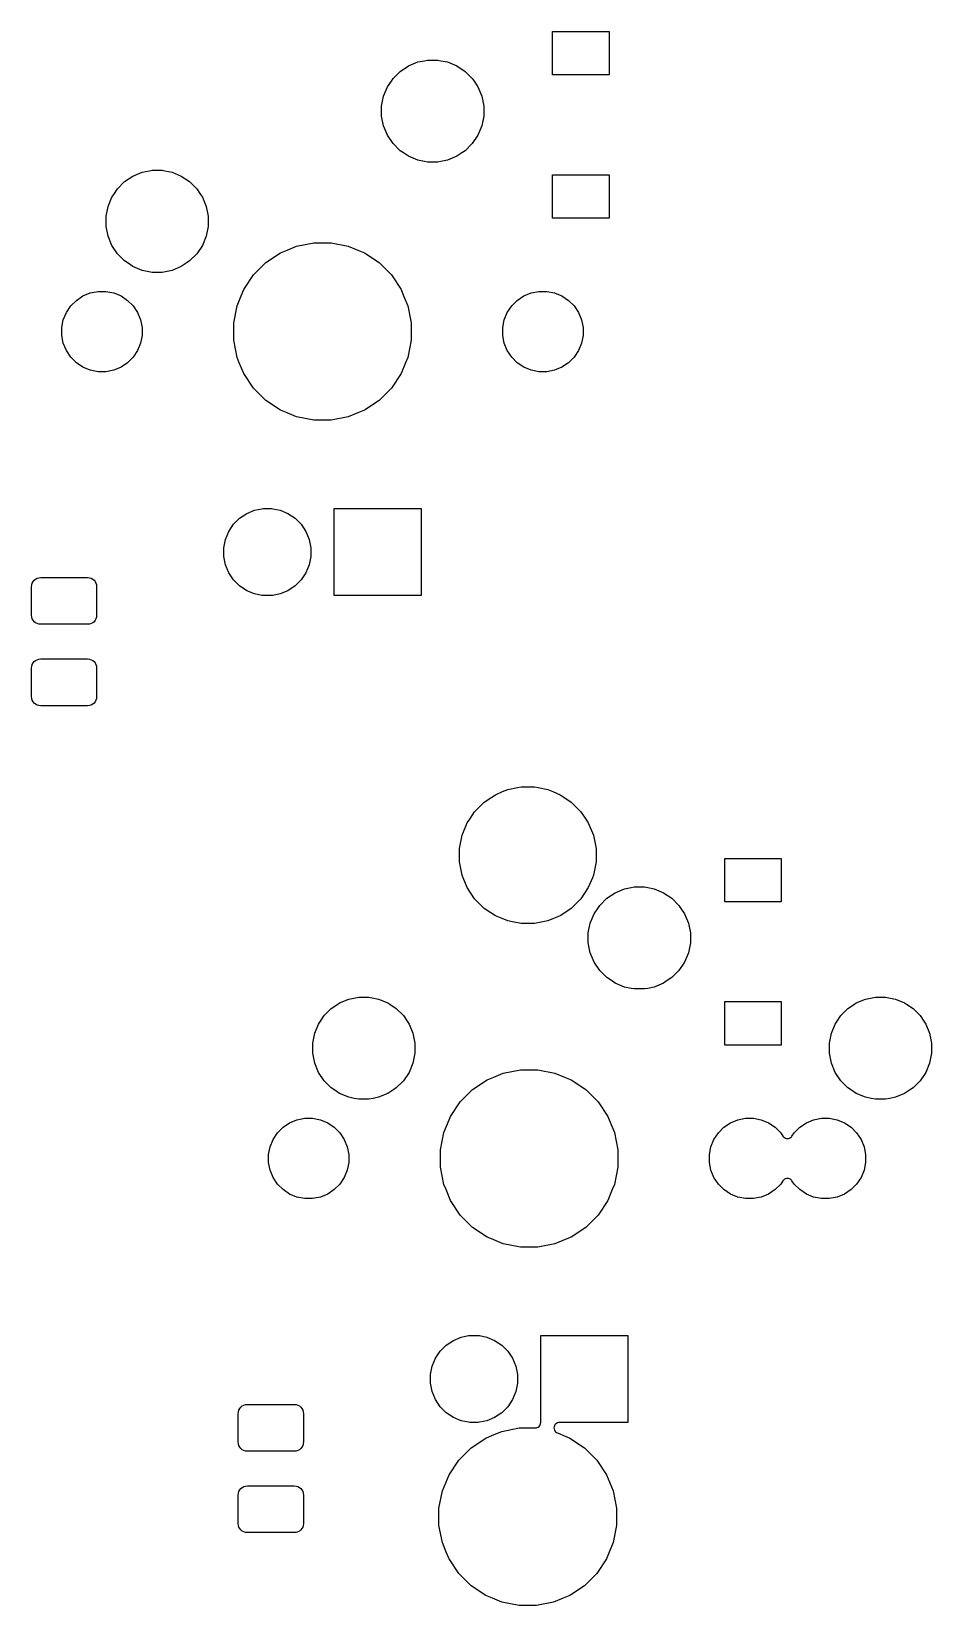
# Model space of a CAD drawing. Extents: x -9 to 373, y -109 to 9.
# Drawn here: x 312.38 to 333.12, y -72.21 to -35.95 of the extents above; entities that cross this region are included whole.
import ezdxf

# ---------------------------------------------------------------- set-up
doc = ezdxf.new("R2010")
doc.units = 0
doc.layers.add('BLACK', color=7, linetype='CONTINUOUS')

msp = doc.modelspace()

# ---------------------------------------------------------------- linework, layer by layer
at = {"layer": 'BLACK', "linetype": 'CONTINUOUS'}
for p, q in [((324.39, -36.951), (324.39, -35.949)), ((324.39, -35.949), (325.692, -35.949)), ((325.692, -35.949), (325.692, -36.951)), ((321.284, -36.6517), (321.436, -36.6216)), ((321.436, -36.6216), (321.512, -36.6065)), ((321.512, -36.6065), (321.743, -36.6065)), ((321.743, -36.6065), (321.819, -36.6216)), ((321.819, -36.6216), (321.971, -36.6517)), ((320.714, -37.0328), (320.878, -36.869)), ((320.878, -36.869), (321.07, -36.7403)), ((321.07, -36.7403), (321.284, -36.6517)), ((321.07, -36.7403), (321.07, -36.7403)), ((321.971, -36.6517), (322.185, -36.7403)), ((322.185, -36.7403), (322.185, -36.7403)), ((322.185, -36.7403), (322.377, -36.869)), ((322.377, -36.869), (322.541, -37.0328)), ((325.692, -36.951), (324.39, -36.951)), ((320.497, -37.4395), (320.585, -37.2255)), ((320.585, -37.2255), (320.675, -37.0912)), ((320.675, -37.0912), (320.714, -37.0328)), ((322.541, -37.0328), (322.58, -37.0912)), ((322.58, -37.0912), (322.67, -37.2255)), ((322.67, -37.2255), (322.758, -37.4395)), ((320.452, -37.6667), (320.497, -37.4395)), ((320.452, -37.8983), (320.452, -37.6667)), ((322.758, -37.4395), (322.803, -37.6667)), ((322.803, -37.6667), (322.803, -37.8983)), ((320.497, -38.1255), (320.452, -37.8983)), ((322.803, -37.8983), (322.758, -38.1255)), ((320.585, -38.3395), (320.497, -38.1255)), ((320.714, -38.5322), (320.585, -38.3395)), ((320.585, -38.3395), (320.585, -38.3395)), ((322.67, -38.3395), (322.541, -38.5322)), ((322.758, -38.1255), (322.67, -38.3395)), ((322.67, -38.3395), (322.67, -38.3395)), ((320.878, -38.696), (320.714, -38.5322)), ((320.955, -38.7474), (320.878, -38.696)), ((321.07, -38.8247), (320.955, -38.7474)), ((322.3, -38.7474), (322.185, -38.8247)), ((322.377, -38.696), (322.3, -38.7474)), ((322.541, -38.5322), (322.377, -38.696)), ((314.934, -39.1917), (315.101, -39.1586)), ((315.101, -39.1586), (315.162, -39.1465)), ((315.162, -39.1465), (315.393, -39.1465)), ((315.393, -39.1465), (315.454, -39.1586)), ((315.454, -39.1586), (315.621, -39.1917)), ((321.284, -38.9133), (321.07, -38.8247)), ((321.436, -38.9434), (321.284, -38.9133)), ((321.512, -38.9585), (321.436, -38.9434)), ((321.743, -38.9585), (321.512, -38.9585)), ((321.819, -38.9434), (321.743, -38.9585)), ((321.971, -38.9133), (321.819, -38.9434)), ((322.185, -38.8247), (321.971, -38.9133)), ((314.364, -39.5728), (314.528, -39.409)), ((314.528, -39.409), (314.72, -39.2803)), ((314.72, -39.2803), (314.934, -39.1917)), ((314.72, -39.2803), (314.72, -39.2803)), ((315.621, -39.1917), (315.835, -39.2803)), ((315.835, -39.2803), (315.835, -39.2803)), ((315.835, -39.2803), (316.027, -39.409)), ((316.027, -39.409), (316.191, -39.5728)), ((324.39, -40.251), (324.39, -39.249)), ((324.39, -39.249), (325.692, -39.249)), ((325.692, -39.249), (325.692, -40.251)), ((314.147, -39.9795), (314.235, -39.7655)), ((314.235, -39.7655), (314.278, -39.7013)), ((314.278, -39.7013), (314.364, -39.5728)), ((316.191, -39.5728), (316.277, -39.7013)), ((316.277, -39.7013), (316.32, -39.7655)), ((316.32, -39.7655), (316.408, -39.9795)), ((314.101, -40.2067), (314.147, -39.9795)), ((314.101, -40.4383), (314.101, -40.2067)), ((316.408, -39.9795), (316.453, -40.2067)), ((316.453, -40.2067), (316.453, -40.4383)), ((325.692, -40.251), (324.39, -40.251)), ((314.147, -40.6655), (314.101, -40.4383)), ((316.453, -40.4383), (316.408, -40.6655)), ((314.235, -40.8795), (314.147, -40.6655)), ((314.364, -41.0722), (314.235, -40.8795)), ((314.235, -40.8795), (314.235, -40.8795)), ((316.32, -40.8795), (316.191, -41.0722)), ((316.408, -40.6655), (316.32, -40.8795)), ((316.32, -40.8795), (316.32, -40.8795)), ((318.273, -40.9865), (318.491, -40.8962)), ((318.491, -40.8962), (318.886, -40.8176)), ((318.886, -40.8176), (319.289, -40.8176)), ((319.289, -40.8176), (319.684, -40.8962)), ((319.684, -40.8962), (319.902, -40.9865)), ((314.528, -41.236), (314.364, -41.0722)), ((314.585, -41.2741), (314.528, -41.236)), ((314.72, -41.3647), (314.585, -41.2741)), ((315.97, -41.2741), (315.835, -41.3647)), ((316.027, -41.236), (315.97, -41.2741)), ((316.191, -41.0722), (316.027, -41.236)), ((317.499, -41.559), (317.784, -41.2741)), ((317.784, -41.2741), (318.119, -41.0503)), ((318.119, -41.0503), (318.273, -40.9865)), ((319.902, -40.9865), (320.056, -41.0503)), ((320.056, -41.0503), (320.391, -41.2741)), ((320.391, -41.2741), (320.676, -41.559)), ((314.934, -41.4533), (314.72, -41.3647)), ((315.086, -41.4834), (314.934, -41.4533)), ((315.162, -41.4985), (315.086, -41.4834)), ((315.393, -41.4985), (315.162, -41.4985)), ((315.469, -41.4834), (315.393, -41.4985)), ((315.621, -41.4533), (315.469, -41.4834)), ((315.835, -41.3647), (315.621, -41.4533)), ((317.275, -41.8939), (317.499, -41.559)), ((320.676, -41.559), (320.9, -41.8939)), ((313.417, -42.1432), (313.569, -42.0419)), ((313.569, -42.0419), (313.737, -41.9721)), ((313.737, -41.9721), (313.916, -41.9365)), ((313.916, -41.9365), (314.099, -41.9365)), ((314.099, -41.9365), (314.278, -41.9721)), ((314.278, -41.9721), (314.446, -42.0419)), ((314.446, -42.0419), (314.598, -42.1432)), ((317.121, -42.266), (317.216, -42.0379)), ((317.216, -42.0379), (317.275, -41.8939)), ((320.9, -41.8939), (320.959, -42.0379)), ((320.959, -42.0379), (321.054, -42.266)), ((323.577, -42.1432), (323.729, -42.0419)), ((323.729, -42.0419), (323.897, -41.9721)), ((323.897, -41.9721), (324.076, -41.9365)), ((324.076, -41.9365), (324.259, -41.9365)), ((324.259, -41.9365), (324.438, -41.9721)), ((324.438, -41.9721), (324.606, -42.0419)), ((324.606, -42.0419), (324.758, -42.1432)), ((313.117, -42.5924), (313.187, -42.4239)), ((313.187, -42.4239), (313.288, -42.2722)), ((313.288, -42.2722), (313.417, -42.1432)), ((314.598, -42.1432), (314.727, -42.2722)), ((314.727, -42.2722), (314.828, -42.4239)), ((314.828, -42.4239), (314.898, -42.5924)), ((317.043, -42.6611), (317.121, -42.266)), ((321.054, -42.266), (321.132, -42.6611)), ((323.277, -42.5924), (323.347, -42.4239)), ((323.347, -42.4239), (323.448, -42.2722)), ((323.448, -42.2722), (323.577, -42.1432)), ((324.758, -42.1432), (324.887, -42.2722)), ((324.887, -42.2722), (324.988, -42.4239)), ((324.988, -42.4239), (325.058, -42.5924)), ((313.082, -42.7713), (313.117, -42.5924)), ((313.082, -42.9537), (313.082, -42.7713)), ((314.898, -42.5924), (314.933, -42.7713)), ((314.933, -42.7713), (314.933, -42.9537)), ((317.043, -43.0639), (317.043, -42.6611)), ((321.132, -42.6611), (321.132, -43.0639)), ((323.241, -42.7713), (323.277, -42.5924)), ((323.241, -42.9537), (323.241, -42.7713)), ((325.058, -42.5924), (325.094, -42.7713)), ((325.094, -42.7713), (325.094, -42.9537)), ((313.117, -43.1326), (313.082, -42.9537)), ((313.187, -43.3011), (313.117, -43.1326)), ((314.898, -43.1326), (314.828, -43.3011)), ((314.933, -42.9537), (314.898, -43.1326)), ((317.121, -43.459), (317.043, -43.0639)), ((321.132, -43.0639), (321.054, -43.459)), ((323.277, -43.1326), (323.241, -42.9537)), ((323.347, -43.3011), (323.277, -43.1326)), ((325.058, -43.1326), (324.988, -43.3011)), ((325.094, -42.9537), (325.058, -43.1326)), ((313.288, -43.4528), (313.187, -43.3011)), ((313.417, -43.5818), (313.288, -43.4528)), ((314.727, -43.4528), (314.598, -43.5818)), ((314.828, -43.3011), (314.727, -43.4528)), ((317.172, -43.5818), (317.121, -43.459)), ((321.054, -43.459), (321.003, -43.5818)), ((323.448, -43.4528), (323.347, -43.3011)), ((323.577, -43.5818), (323.448, -43.4528)), ((324.887, -43.4528), (324.758, -43.5818)), ((324.988, -43.3011), (324.887, -43.4528)), ((313.569, -43.6831), (313.417, -43.5818)), ((313.737, -43.7529), (313.569, -43.6831)), ((313.916, -43.7885), (313.737, -43.7529)), ((314.099, -43.7885), (313.916, -43.7885)), ((314.278, -43.7529), (314.099, -43.7885)), ((314.446, -43.6831), (314.278, -43.7529)), ((314.598, -43.5818), (314.446, -43.6831)), ((317.275, -43.8311), (317.172, -43.5818)), ((317.499, -44.166), (317.275, -43.8311)), ((320.9, -43.8311), (320.676, -44.166)), ((321.003, -43.5818), (320.9, -43.8311)), ((323.729, -43.6831), (323.577, -43.5818)), ((323.897, -43.7529), (323.729, -43.6831)), ((324.076, -43.7885), (323.897, -43.7529)), ((324.259, -43.7885), (324.076, -43.7885)), ((324.438, -43.7529), (324.259, -43.7885)), ((324.606, -43.6831), (324.438, -43.7529)), ((324.758, -43.5818), (324.606, -43.6831)), ((317.784, -44.4509), (317.499, -44.166)), ((320.676, -44.166), (320.391, -44.4509)), ((318.119, -44.6747), (317.784, -44.4509)), ((320.391, -44.4509), (320.056, -44.6747)), ((318.273, -44.7385), (318.119, -44.6747)), ((318.491, -44.8288), (318.273, -44.7385)), ((318.886, -44.9074), (318.491, -44.8288)), ((319.289, -44.9074), (318.886, -44.9074)), ((319.684, -44.8288), (319.289, -44.9074)), ((319.902, -44.7385), (319.684, -44.8288)), ((320.056, -44.6747), (319.902, -44.7385)), ((317.178, -47.163), (317.342, -47.0532)), ((317.342, -47.0532), (317.525, -46.9776)), ((317.525, -46.9776), (317.694, -46.9439)), ((317.694, -46.9439), (317.719, -46.939)), ((317.719, -46.939), (317.916, -46.939)), ((317.916, -46.939), (317.941, -46.9439)), ((317.941, -46.9439), (318.11, -46.9776)), ((318.11, -46.9776), (318.293, -47.0532)), ((318.293, -47.0532), (318.457, -47.163)), ((319.354, -48.946), (319.354, -46.939)), ((319.354, -46.939), (321.361, -46.939)), ((321.361, -46.939), (321.361, -48.946)), ((316.853, -47.6498), (316.928, -47.4672)), ((316.928, -47.4672), (317.038, -47.3028)), ((317.038, -47.3028), (317.178, -47.163)), ((318.457, -47.163), (318.597, -47.3028)), ((318.597, -47.3028), (318.707, -47.4672)), ((318.707, -47.4672), (318.782, -47.6498)), ((316.814, -47.8437), (316.853, -47.6498)), ((316.814, -48.0413), (316.814, -47.8437)), ((318.782, -47.6498), (318.821, -47.8437)), ((318.821, -47.8437), (318.821, -48.0413)), ((316.853, -48.2352), (316.814, -48.0413)), ((318.821, -48.0413), (318.782, -48.2352)), ((312.419, -48.6225), (312.444, -48.5912)), ((312.444, -48.5912), (312.476, -48.5656)), ((312.476, -48.5656), (312.511, -48.5465)), ((312.511, -48.5465), (312.55, -48.5348)), ((312.55, -48.5348), (312.596, -48.5302)), ((312.596, -48.5302), (313.672, -48.5302)), ((313.672, -48.5302), (313.719, -48.5348)), ((313.719, -48.5348), (313.758, -48.5465)), ((313.758, -48.5465), (313.793, -48.5656)), ((313.793, -48.5656), (313.824, -48.5912)), ((313.824, -48.5912), (313.85, -48.6225)), ((316.928, -48.4178), (316.853, -48.2352)), ((317.038, -48.5822), (316.928, -48.4178)), ((317.178, -48.722), (317.038, -48.5822)), ((318.597, -48.5822), (318.457, -48.722)), ((318.707, -48.4178), (318.597, -48.5822)), ((318.782, -48.2352), (318.707, -48.4178)), ((312.383, -48.7431), (312.388, -48.6968)), ((312.383, -49.3944), (312.383, -48.7431)), ((312.388, -48.6968), (312.4, -48.6581)), ((312.4, -48.6581), (312.419, -48.6225)), ((313.85, -48.6225), (313.869, -48.6581)), ((313.869, -48.6581), (313.881, -48.6968)), ((313.881, -48.6968), (313.885, -48.7431)), ((313.885, -48.7431), (313.885, -49.3944)), ((317.342, -48.8318), (317.178, -48.722)), ((317.525, -48.9074), (317.342, -48.8318)), ((317.691, -48.9405), (317.525, -48.9074)), ((317.719, -48.946), (317.691, -48.9405)), ((317.916, -48.946), (317.719, -48.946)), ((317.944, -48.9405), (317.916, -48.946)), ((318.11, -48.9074), (317.944, -48.9405)), ((318.293, -48.8318), (318.11, -48.9074)), ((318.457, -48.722), (318.293, -48.8318)), ((321.361, -48.946), (319.354, -48.946)), ((312.388, -49.4407), (312.383, -49.3944)), ((312.4, -49.4794), (312.388, -49.4407)), ((312.419, -49.515), (312.4, -49.4794)), ((312.444, -49.5463), (312.419, -49.515)), ((312.476, -49.5719), (312.444, -49.5463)), ((312.511, -49.591), (312.476, -49.5719)), ((312.55, -49.6027), (312.511, -49.591)), ((312.596, -49.6073), (312.55, -49.6027)), ((313.672, -49.6073), (312.596, -49.6073)), ((313.719, -49.6027), (313.672, -49.6073)), ((313.758, -49.591), (313.719, -49.6027)), ((313.793, -49.5719), (313.758, -49.591)), ((313.824, -49.5463), (313.793, -49.5719)), ((313.85, -49.515), (313.824, -49.5463)), ((313.869, -49.4794), (313.85, -49.515)), ((313.881, -49.4407), (313.869, -49.4794)), ((313.885, -49.3944), (313.881, -49.4407)), ((312.55, -50.4098), (312.596, -50.4052)), ((312.596, -50.4052), (313.672, -50.4052)), ((313.672, -50.4052), (313.719, -50.4098)), ((312.383, -50.6181), (312.388, -50.5718)), ((312.383, -51.2694), (312.383, -50.6181)), ((312.388, -50.5718), (312.4, -50.5331)), ((312.4, -50.5331), (312.419, -50.4975)), ((312.419, -50.4975), (312.444, -50.4662)), ((312.444, -50.4662), (312.476, -50.4406)), ((312.476, -50.4406), (312.511, -50.4215)), ((312.511, -50.4215), (312.55, -50.4098)), ((313.719, -50.4098), (313.758, -50.4215)), ((313.758, -50.4215), (313.793, -50.4406)), ((313.793, -50.4406), (313.824, -50.4662)), ((313.824, -50.4662), (313.85, -50.4975)), ((313.85, -50.4975), (313.869, -50.5331)), ((313.869, -50.5331), (313.881, -50.5718)), ((313.881, -50.5718), (313.885, -50.6181)), ((313.885, -50.6181), (313.885, -51.2694)), ((312.388, -51.3157), (312.383, -51.2694)), ((312.4, -51.3544), (312.388, -51.3157)), ((312.419, -51.39), (312.4, -51.3544)), ((312.444, -51.4213), (312.419, -51.39)), ((312.476, -51.4469), (312.444, -51.4213)), ((312.511, -51.466), (312.476, -51.4469)), ((312.55, -51.4777), (312.511, -51.466)), ((312.596, -51.4823), (312.55, -51.4777)), ((313.672, -51.4823), (312.596, -51.4823)), ((313.719, -51.4777), (313.672, -51.4823)), ((313.758, -51.466), (313.719, -51.4777)), ((313.793, -51.4469), (313.758, -51.466)), ((313.824, -51.4213), (313.793, -51.4469)), ((313.85, -51.39), (313.824, -51.4213)), ((313.869, -51.3544), (313.85, -51.39)), ((313.881, -51.3157), (313.869, -51.3544)), ((313.885, -51.2694), (313.881, -51.3157)), ((322.814, -53.7041), (322.987, -53.5889)), ((322.987, -53.5889), (323.072, -53.5318)), ((323.072, -53.5318), (323.24, -53.4622)), ((323.24, -53.4622), (323.359, -53.413)), ((323.359, -53.413), (323.58, -53.369)), ((323.58, -53.369), (323.663, -53.3525)), ((323.663, -53.3525), (323.973, -53.3525)), ((323.973, -53.3525), (324.056, -53.369)), ((324.056, -53.369), (324.278, -53.413)), ((324.278, -53.413), (324.396, -53.4622)), ((324.396, -53.4622), (324.564, -53.5318)), ((324.564, -53.5318), (324.65, -53.5889)), ((324.65, -53.5889), (324.822, -53.7041)), ((322.48, -54.0959), (322.595, -53.9235)), ((322.595, -53.9235), (322.814, -53.7041)), ((324.822, -53.7041), (325.042, -53.9235)), ((325.042, -53.9235), (325.157, -54.0959)), ((322.304, -54.4681), (322.423, -54.1815)), ((322.423, -54.1815), (322.48, -54.0959)), ((325.157, -54.0959), (325.214, -54.1815)), ((325.214, -54.1815), (325.333, -54.4681)), ((322.243, -54.7724), (322.304, -54.4681)), ((325.333, -54.4681), (325.393, -54.7724)), ((322.243, -55.0826), (322.243, -54.7724)), ((322.274, -55.2348), (322.243, -55.0826)), ((325.393, -55.0826), (325.363, -55.2348)), ((325.393, -54.7724), (325.393, -55.0826)), ((328.358, -56.001), (328.358, -54.999)), ((328.358, -54.999), (329.66, -54.999)), ((329.66, -54.999), (329.66, -56.001)), ((322.304, -55.3869), (322.274, -55.2348)), ((322.329, -55.4478), (322.304, -55.3869)), ((322.423, -55.6735), (322.329, -55.4478)), ((325.307, -55.4478), (325.214, -55.6735)), ((325.333, -55.3869), (325.307, -55.4478)), ((325.363, -55.2348), (325.333, -55.3869)), ((322.595, -55.9315), (322.423, -55.6735)), ((322.423, -55.6735), (322.423, -55.6735)), ((325.214, -55.6735), (325.042, -55.9315)), ((325.214, -55.6735), (325.214, -55.6735)), ((325.64, -55.919), (325.833, -55.7903)), ((325.833, -55.7903), (326.047, -55.7017)), ((325.833, -55.7903), (325.833, -55.7903)), ((326.047, -55.7017), (326.198, -55.6716)), ((326.198, -55.6716), (326.274, -55.6565)), ((326.274, -55.6565), (326.506, -55.6565)), ((326.506, -55.6565), (326.582, -55.6716)), ((326.582, -55.6716), (326.733, -55.7017)), ((326.733, -55.7017), (326.947, -55.7903)), ((326.947, -55.7903), (326.947, -55.7903)), ((326.947, -55.7903), (327.14, -55.919)), ((322.814, -56.1509), (322.595, -55.9315)), ((322.964, -56.2506), (322.814, -56.1509)), ((324.822, -56.1509), (324.673, -56.2506)), ((325.042, -55.9315), (324.822, -56.1509)), ((325.348, -56.2755), (325.431, -56.1509)), ((325.431, -56.1509), (325.477, -56.0828)), ((325.477, -56.0828), (325.64, -55.919)), ((327.14, -55.919), (327.303, -56.0828)), ((327.303, -56.0828), (327.349, -56.1509)), ((327.349, -56.1509), (327.432, -56.2755)), ((329.66, -56.001), (328.358, -56.001)), ((323.072, -56.3232), (322.964, -56.2506)), ((323.226, -56.3868), (323.072, -56.3232)), ((323.359, -56.442), (323.226, -56.3868)), ((323.47, -56.464), (323.359, -56.442)), ((323.663, -56.5025), (323.47, -56.464)), ((323.973, -56.5025), (323.663, -56.5025)), ((324.167, -56.464), (323.973, -56.5025)), ((324.278, -56.442), (324.167, -56.464)), ((324.411, -56.3868), (324.278, -56.442)), ((324.564, -56.3232), (324.411, -56.3868)), ((324.673, -56.2506), (324.564, -56.3232)), ((325.214, -56.7167), (325.259, -56.4895)), ((325.259, -56.4895), (325.348, -56.2755)), ((327.432, -56.2755), (327.521, -56.4895)), ((327.521, -56.4895), (327.566, -56.7167)), ((325.214, -56.9483), (325.214, -56.7167)), ((327.566, -56.7167), (327.566, -56.9483)), ((325.259, -57.1755), (325.214, -56.9483)), ((325.348, -57.3895), (325.259, -57.1755)), ((327.521, -57.1755), (327.432, -57.3895)), ((327.566, -56.9483), (327.521, -57.1755)), ((325.477, -57.5822), (325.348, -57.3895)), ((325.348, -57.3895), (325.348, -57.3895)), ((325.64, -57.746), (325.477, -57.5822)), ((327.303, -57.5822), (327.14, -57.746)), ((327.432, -57.3895), (327.303, -57.5822)), ((327.432, -57.3895), (327.432, -57.3895)), ((325.769, -57.8318), (325.64, -57.746)), ((325.833, -57.8747), (325.769, -57.8318)), ((326.047, -57.9633), (325.833, -57.8747)), ((326.198, -57.9934), (326.047, -57.9633)), ((326.274, -58.0085), (326.198, -57.9934)), ((326.506, -58.0085), (326.274, -58.0085)), ((326.582, -57.9934), (326.506, -58.0085)), ((326.733, -57.9633), (326.582, -57.9934)), ((326.947, -57.8747), (326.733, -57.9633)), ((327.011, -57.8318), (326.947, -57.8747)), ((327.14, -57.746), (327.011, -57.8318)), ((319.29, -58.459), (319.442, -58.3579)), ((319.442, -58.3579), (319.483, -58.3303)), ((319.483, -58.3303), (319.697, -58.2417)), ((319.697, -58.2417), (319.848, -58.2116)), ((319.848, -58.2116), (319.924, -58.1965)), ((319.924, -58.1965), (320.156, -58.1965)), ((320.156, -58.1965), (320.232, -58.2116)), ((320.232, -58.2116), (320.383, -58.2417)), ((320.383, -58.2417), (320.597, -58.3303)), ((320.597, -58.3303), (320.638, -58.3579)), ((320.638, -58.3579), (320.79, -58.459)), ((328.358, -59.301), (328.358, -58.299)), ((328.358, -58.299), (329.66, -58.299)), ((329.66, -58.299), (329.66, -59.301)), ((331.197, -58.459), (331.348, -58.3579)), ((331.348, -58.3579), (331.389, -58.3303)), ((331.389, -58.3303), (331.603, -58.2417)), ((331.603, -58.2417), (331.755, -58.2116)), ((331.755, -58.2116), (331.83, -58.1965)), ((331.83, -58.1965), (332.062, -58.1965)), ((332.062, -58.1965), (332.138, -58.2116)), ((332.138, -58.2116), (332.289, -58.2417)), ((332.289, -58.2417), (332.503, -58.3303)), ((332.503, -58.3303), (332.545, -58.3579)), ((332.545, -58.3579), (332.696, -58.459)), ((319.041, -58.7513), (319.127, -58.6228)), ((319.127, -58.6228), (319.29, -58.459)), ((320.79, -58.459), (320.953, -58.6228)), ((320.953, -58.6228), (321.039, -58.7513)), ((330.947, -58.7513), (331.033, -58.6228)), ((331.033, -58.6228), (331.197, -58.459)), ((332.696, -58.459), (332.86, -58.6228)), ((332.86, -58.6228), (332.946, -58.7513)), ((318.864, -59.2567), (318.909, -59.0295)), ((318.909, -59.0295), (318.998, -58.8155)), ((318.998, -58.8155), (319.041, -58.7513)), ((321.039, -58.7513), (321.082, -58.8155)), ((321.082, -58.8155), (321.171, -59.0295)), ((321.171, -59.0295), (321.216, -59.2567)), ((330.77, -59.2567), (330.815, -59.0295)), ((330.815, -59.0295), (330.904, -58.8155)), ((330.904, -58.8155), (330.947, -58.7513)), ((332.946, -58.7513), (332.988, -58.8155)), ((332.988, -58.8155), (333.077, -59.0295)), ((333.077, -59.0295), (333.122, -59.2567)), ((318.864, -59.4883), (318.864, -59.2567)), ((321.216, -59.2567), (321.216, -59.4883)), ((329.66, -59.301), (328.358, -59.301)), ((330.77, -59.4883), (330.77, -59.2567)), ((333.122, -59.2567), (333.122, -59.4883)), ((318.909, -59.7155), (318.864, -59.4883)), ((318.998, -59.9295), (318.909, -59.7155)), ((321.171, -59.7155), (321.082, -59.9295)), ((321.216, -59.4883), (321.171, -59.7155)), ((330.815, -59.7155), (330.77, -59.4883)), ((330.904, -59.9295), (330.815, -59.7155)), ((333.077, -59.7155), (332.988, -59.9295)), ((333.122, -59.4883), (333.077, -59.7155)), ((319.127, -60.1222), (318.998, -59.9295)), ((318.998, -59.9295), (318.998, -59.9295)), ((319.29, -60.286), (319.127, -60.1222)), ((320.953, -60.1222), (320.79, -60.286)), ((321.082, -59.9295), (320.953, -60.1222)), ((321.082, -59.9295), (321.082, -59.9295)), ((322.546, -60.3241), (322.881, -60.1003)), ((322.881, -60.1003), (323.036, -60.0365)), ((323.036, -60.0365), (323.254, -59.9462)), ((323.254, -59.9462), (323.649, -59.8676)), ((323.649, -59.8676), (324.051, -59.8676)), ((324.051, -59.8676), (324.446, -59.9462)), ((324.446, -59.9462), (324.664, -60.0365)), ((324.664, -60.0365), (324.819, -60.1003)), ((324.819, -60.1003), (325.154, -60.3241)), ((331.033, -60.1222), (330.904, -59.9295)), ((330.904, -59.9295), (330.904, -59.9295)), ((331.197, -60.286), (331.033, -60.1222)), ((332.86, -60.1222), (332.696, -60.286)), ((332.988, -59.9295), (332.86, -60.1222)), ((332.988, -59.9295), (332.988, -59.9295)), ((319.347, -60.3241), (319.29, -60.286)), ((319.483, -60.4147), (319.347, -60.3241)), ((319.697, -60.5033), (319.483, -60.4147)), ((319.821, -60.5281), (319.697, -60.5033)), ((319.924, -60.5485), (319.821, -60.5281)), ((320.156, -60.5485), (319.924, -60.5485)), ((320.259, -60.5281), (320.156, -60.5485)), ((320.383, -60.5033), (320.259, -60.5281)), ((320.597, -60.4147), (320.383, -60.5033)), ((320.733, -60.3241), (320.597, -60.4147)), ((320.79, -60.286), (320.733, -60.3241)), ((322.262, -60.609), (322.546, -60.3241)), ((325.154, -60.3241), (325.438, -60.609)), ((331.254, -60.3241), (331.197, -60.286)), ((331.389, -60.4147), (331.254, -60.3241)), ((331.603, -60.5033), (331.389, -60.4147)), ((331.728, -60.5281), (331.603, -60.5033)), ((331.83, -60.5485), (331.728, -60.5281)), ((332.062, -60.5485), (331.83, -60.5485)), ((332.165, -60.5281), (332.062, -60.5485)), ((332.289, -60.5033), (332.165, -60.5281)), ((332.503, -60.4147), (332.289, -60.5033)), ((332.639, -60.3241), (332.503, -60.4147)), ((332.696, -60.286), (332.639, -60.3241)), ((322.038, -60.9439), (322.262, -60.609)), ((325.438, -60.609), (325.662, -60.9439)), ((318.051, -61.3222), (318.18, -61.1932)), ((318.18, -61.1932), (318.331, -61.0919)), ((318.331, -61.0919), (318.5, -61.0221)), ((318.5, -61.0221), (318.679, -60.9865)), ((318.679, -60.9865), (318.861, -60.9865)), ((318.861, -60.9865), (319.04, -61.0221)), ((319.04, -61.0221), (319.209, -61.0919)), ((319.209, -61.0919), (319.36, -61.1932)), ((319.36, -61.1932), (319.489, -61.3222)), ((321.884, -61.316), (322.005, -61.0221)), ((322.005, -61.0221), (322.038, -60.9439)), ((325.662, -60.9439), (325.695, -61.0221)), ((325.695, -61.0221), (325.816, -61.316)), ((328.211, -61.3222), (328.34, -61.1932)), ((328.34, -61.1932), (328.491, -61.0919)), ((328.491, -61.0919), (328.66, -61.0221)), ((328.66, -61.0221), (328.839, -60.9865)), ((328.839, -60.9865), (329.021, -60.9865)), ((329.021, -60.9865), (329.2, -61.0221)), ((329.2, -61.0221), (329.369, -61.0919)), ((329.369, -61.0919), (329.52, -61.1932)), ((329.52, -61.1932), (329.649, -61.3222)), ((329.957, -61.3222), (330.086, -61.1932)), ((330.086, -61.1932), (330.238, -61.0919)), ((330.238, -61.0919), (330.406, -61.0221)), ((330.406, -61.0221), (330.585, -60.9865)), ((330.585, -60.9865), (330.767, -60.9865)), ((330.767, -60.9865), (330.946, -61.0221)), ((330.946, -61.0221), (331.115, -61.0919)), ((331.115, -61.0919), (331.267, -61.1932)), ((331.267, -61.1932), (331.396, -61.3222)), ((317.844, -61.8213), (317.88, -61.6424)), ((317.88, -61.6424), (317.949, -61.4739)), ((317.949, -61.4739), (318.051, -61.3222)), ((319.489, -61.3222), (319.591, -61.4739)), ((319.591, -61.4739), (319.66, -61.6424)), ((319.66, -61.6424), (319.696, -61.8213)), ((321.805, -61.7111), (321.884, -61.316)), ((325.816, -61.316), (325.895, -61.7111)), ((328.004, -61.8213), (328.04, -61.6424)), ((328.04, -61.6424), (328.109, -61.4739)), ((328.109, -61.4739), (328.211, -61.3222)), ((329.649, -61.3222), (329.699, -61.3969)), ((329.699, -61.3969), (329.715, -61.4159)), ((329.715, -61.4159), (329.734, -61.4314)), ((329.734, -61.4314), (329.755, -61.443)), ((329.755, -61.443), (329.779, -61.4501)), ((329.779, -61.4501), (329.803, -61.4525)), ((329.803, -61.4525), (329.828, -61.4501)), ((329.828, -61.4501), (329.851, -61.443)), ((329.851, -61.443), (329.873, -61.4314)), ((329.873, -61.4314), (329.892, -61.4159)), ((329.892, -61.4159), (329.907, -61.3969)), ((329.907, -61.3969), (329.957, -61.3222)), ((331.396, -61.3222), (331.497, -61.4739)), ((331.497, -61.4739), (331.567, -61.6424)), ((331.567, -61.6424), (331.602, -61.8213)), ((317.844, -62.0037), (317.844, -61.8213)), ((317.88, -62.1826), (317.844, -62.0037)), ((319.696, -62.0037), (319.66, -62.1826)), ((319.696, -61.8213), (319.696, -62.0037)), ((321.805, -62.1139), (321.805, -61.7111)), ((325.895, -61.7111), (325.895, -62.1139)), ((328.004, -62.0037), (328.004, -61.8213)), ((328.04, -62.1826), (328.004, -62.0037)), ((331.602, -62.0037), (331.567, -62.1826)), ((331.602, -61.8213), (331.602, -62.0037)), ((317.949, -62.3511), (317.88, -62.1826)), ((318.051, -62.5028), (317.949, -62.3511)), ((319.591, -62.3511), (319.489, -62.5028)), ((319.66, -62.1826), (319.591, -62.3511)), ((321.884, -62.509), (321.805, -62.1139)), ((325.895, -62.1139), (325.816, -62.509)), ((328.109, -62.3511), (328.04, -62.1826)), ((328.211, -62.5028), (328.109, -62.3511)), ((329.803, -62.3725), (329.779, -62.3749)), ((329.828, -62.3749), (329.803, -62.3725)), ((331.497, -62.3511), (331.396, -62.5028)), ((331.567, -62.1826), (331.497, -62.3511)), ((318.18, -62.6318), (318.051, -62.5028)), ((318.331, -62.7331), (318.18, -62.6318)), ((318.5, -62.8029), (318.331, -62.7331)), ((319.209, -62.7331), (319.04, -62.8029)), ((319.36, -62.6318), (319.209, -62.7331)), ((319.489, -62.5028), (319.36, -62.6318)), ((321.935, -62.6318), (321.884, -62.509)), ((322.038, -62.8811), (321.935, -62.6318)), ((325.765, -62.6318), (325.662, -62.8811)), ((325.816, -62.509), (325.765, -62.6318)), ((328.34, -62.6318), (328.211, -62.5028)), ((328.491, -62.7331), (328.34, -62.6318)), ((328.66, -62.8029), (328.491, -62.7331)), ((329.369, -62.7331), (329.2, -62.8029)), ((329.52, -62.6318), (329.369, -62.7331)), ((329.649, -62.5028), (329.52, -62.6318)), ((329.699, -62.4281), (329.649, -62.5028)), ((329.715, -62.4091), (329.699, -62.4281)), ((329.734, -62.3936), (329.715, -62.4091)), ((329.755, -62.382), (329.734, -62.3936)), ((329.779, -62.3749), (329.755, -62.382)), ((329.851, -62.382), (329.828, -62.3749)), ((329.873, -62.3936), (329.851, -62.382)), ((329.892, -62.4091), (329.873, -62.3936)), ((329.907, -62.4281), (329.892, -62.4091)), ((329.957, -62.5028), (329.907, -62.4281)), ((330.086, -62.6318), (329.957, -62.5028)), ((330.238, -62.7331), (330.086, -62.6318)), ((330.406, -62.8029), (330.238, -62.7331)), ((331.115, -62.7331), (330.946, -62.8029)), ((331.267, -62.6318), (331.115, -62.7331)), ((331.396, -62.5028), (331.267, -62.6318)), ((318.679, -62.8385), (318.5, -62.8029)), ((318.861, -62.8385), (318.679, -62.8385)), ((319.04, -62.8029), (318.861, -62.8385)), ((322.262, -63.216), (322.038, -62.8811)), ((325.662, -62.8811), (325.438, -63.216)), ((328.839, -62.8385), (328.66, -62.8029)), ((329.021, -62.8385), (328.839, -62.8385)), ((329.2, -62.8029), (329.021, -62.8385)), ((330.585, -62.8385), (330.406, -62.8029)), ((330.767, -62.8385), (330.585, -62.8385)), ((330.946, -62.8029), (330.767, -62.8385)), ((322.546, -63.5009), (322.262, -63.216)), ((325.438, -63.216), (325.154, -63.5009)), ((322.881, -63.7247), (322.546, -63.5009)), ((322.982, -63.7663), (322.881, -63.7247)), ((323.254, -63.8788), (322.982, -63.7663)), ((324.718, -63.7663), (324.446, -63.8788)), ((324.819, -63.7247), (324.718, -63.7663)), ((325.154, -63.5009), (324.819, -63.7247)), ((323.649, -63.9574), (323.254, -63.8788)), ((324.051, -63.9574), (323.649, -63.9574)), ((324.446, -63.8788), (324.051, -63.9574)), ((322.287, -66.0276), (322.454, -65.9945)), ((322.454, -65.9945), (322.481, -65.989)), ((322.481, -65.989), (322.679, -65.989)), ((322.679, -65.989), (322.706, -65.9945)), ((322.706, -65.9945), (322.873, -66.0276)), ((324.116, -67.9976), (324.116, -65.989)), ((324.116, -65.989), (326.123, -65.989)), ((326.123, -65.989), (326.123, -67.996)), ((321.691, -66.5172), (321.801, -66.3528)), ((321.801, -66.3528), (321.94, -66.213)), ((321.94, -66.213), (322.105, -66.1032)), ((322.105, -66.1032), (322.287, -66.0276)), ((322.873, -66.0276), (323.055, -66.1032)), ((323.055, -66.1032), (323.22, -66.213)), ((323.22, -66.213), (323.359, -66.3528)), ((323.359, -66.3528), (323.469, -66.5172)), ((321.577, -66.8937), (321.615, -66.6998)), ((321.615, -66.6998), (321.691, -66.5172)), ((323.469, -66.5172), (323.545, -66.6998)), ((323.545, -66.6998), (323.583, -66.8937)), ((321.577, -67.0913), (321.577, -66.8937)), ((323.583, -66.8937), (323.583, -67.0913)), ((321.615, -67.2852), (321.577, -67.0913)), ((321.691, -67.4678), (321.615, -67.2852)), ((323.545, -67.2852), (323.469, -67.4678)), ((323.583, -67.0913), (323.545, -67.2852)), ((317.146, -67.7931), (317.15, -67.7468)), ((317.146, -68.4444), (317.146, -67.7931)), ((317.15, -67.7468), (317.162, -67.7081)), ((317.162, -67.7081), (317.181, -67.6725)), ((317.181, -67.6725), (317.207, -67.6412)), ((317.207, -67.6412), (317.238, -67.6156)), ((317.238, -67.6156), (317.274, -67.5965)), ((317.274, -67.5965), (317.312, -67.5848)), ((317.312, -67.5848), (317.359, -67.5802)), ((317.359, -67.5802), (318.435, -67.5802)), ((318.435, -67.5802), (318.481, -67.5848)), ((318.481, -67.5848), (318.52, -67.5965)), ((318.52, -67.5965), (318.556, -67.6156)), ((318.556, -67.6156), (318.587, -67.6412)), ((318.587, -67.6412), (318.613, -67.6725)), ((318.613, -67.6725), (318.632, -67.7081)), ((318.632, -67.7081), (318.643, -67.7468)), ((318.643, -67.7468), (318.648, -67.7931)), ((318.648, -67.7931), (318.648, -68.4444)), ((321.801, -67.6322), (321.691, -67.4678)), ((321.94, -67.772), (321.801, -67.6322)), ((322.105, -67.8818), (321.94, -67.772)), ((323.22, -67.772), (323.055, -67.8818)), ((323.359, -67.6322), (323.22, -67.772)), ((323.469, -67.4678), (323.359, -67.6322)), ((322.287, -67.9574), (322.105, -67.8818)), ((322.454, -67.9905), (322.287, -67.9574)), ((322.481, -67.996), (322.454, -67.9905)), ((322.679, -67.996), (322.481, -67.996)), ((322.706, -67.9905), (322.679, -67.996)), ((322.873, -67.9574), (322.706, -67.9905)), ((323.055, -67.8818), (322.873, -67.9574)), ((323.222, -68.2012), (323.617, -68.1226)), ((323.617, -68.1226), (323.992, -68.1226)), ((323.992, -68.1226), (324.016, -68.1202)), ((324.016, -68.1202), (324.039, -68.1131)), ((324.039, -68.1131), (324.061, -68.1015)), ((324.061, -68.1015), (324.08, -68.086)), ((324.08, -68.086), (324.095, -68.067)), ((324.095, -68.067), (324.107, -68.0454)), ((324.107, -68.0454), (324.114, -68.022)), ((324.114, -68.022), (324.116, -67.9976)), ((324.425, -68.0966), (324.423, -68.121)), ((324.423, -68.121), (324.425, -68.1454)), ((324.432, -68.0732), (324.425, -68.0966)), ((324.425, -68.1454), (324.432, -68.1688)), ((324.444, -68.0516), (324.432, -68.0732)), ((324.432, -68.1688), (324.444, -68.1904)), ((324.459, -68.0326), (324.444, -68.0516)), ((324.478, -68.0171), (324.459, -68.0326)), ((324.5, -68.0055), (324.478, -68.0171)), ((324.523, -67.9984), (324.5, -68.0055)), ((324.548, -67.996), (324.523, -67.9984)), ((326.123, -67.996), (324.548, -67.996)), ((317.15, -68.4907), (317.146, -68.4444)), ((317.162, -68.5294), (317.15, -68.4907)), ((317.181, -68.565), (317.162, -68.5294)), ((318.632, -68.5294), (318.613, -68.565)), ((318.643, -68.4907), (318.632, -68.5294)), ((318.648, -68.4444), (318.643, -68.4907)), ((322.515, -68.5791), (322.85, -68.3553)), ((322.85, -68.3553), (323.004, -68.2915)), ((323.004, -68.2915), (323.222, -68.2012)), ((324.444, -68.1904), (324.459, -68.2094)), ((324.459, -68.2094), (324.478, -68.2249)), ((324.478, -68.2249), (324.5, -68.2365)), ((324.5, -68.2365), (324.68, -68.3109)), ((324.68, -68.3109), (324.787, -68.3553)), ((324.787, -68.3553), (325.122, -68.5791)), ((317.207, -68.5963), (317.181, -68.565)), ((317.238, -68.6219), (317.207, -68.5963)), ((317.274, -68.641), (317.238, -68.6219)), ((317.312, -68.6527), (317.274, -68.641)), ((317.359, -68.6572), (317.312, -68.6527)), ((318.435, -68.6572), (317.359, -68.6572)), ((318.481, -68.6527), (318.435, -68.6572)), ((318.52, -68.641), (318.481, -68.6527)), ((318.556, -68.6219), (318.52, -68.641)), ((318.587, -68.5963), (318.556, -68.6219)), ((318.613, -68.565), (318.587, -68.5963)), ((322.006, -69.1989), (322.23, -68.864)), ((322.23, -68.864), (322.515, -68.5791)), ((325.122, -68.5791), (325.407, -68.864)), ((325.407, -68.864), (325.63, -69.1989)), ((321.852, -69.571), (322.006, -69.1989)), ((322.006, -69.1989), (322.006, -69.1989)), ((325.63, -69.1989), (325.63, -69.1989)), ((325.63, -69.1989), (325.785, -69.571)), ((317.146, -69.6681), (317.15, -69.6218)), ((317.15, -69.6218), (317.162, -69.5831)), ((317.162, -69.5831), (317.181, -69.5475)), ((317.181, -69.5475), (317.207, -69.5162)), ((317.207, -69.5162), (317.238, -69.4906)), ((317.238, -69.4906), (317.274, -69.4715)), ((317.274, -69.4715), (317.312, -69.4598)), ((317.312, -69.4598), (317.359, -69.4552)), ((317.359, -69.4552), (318.435, -69.4552)), ((318.435, -69.4552), (318.481, -69.4598)), ((318.481, -69.4598), (318.52, -69.4715)), ((318.52, -69.4715), (318.556, -69.4906)), ((318.556, -69.4906), (318.587, -69.5162)), ((318.587, -69.5162), (318.613, -69.5475)), ((318.613, -69.5475), (318.632, -69.5831)), ((318.632, -69.5831), (318.643, -69.6218)), ((318.643, -69.6218), (318.648, -69.6681)), ((321.773, -69.9661), (321.852, -69.571)), ((325.785, -69.571), (325.863, -69.9661)), ((317.146, -70.3194), (317.146, -69.6681)), ((318.648, -69.6681), (318.648, -70.3194)), ((321.773, -70.3689), (321.773, -69.9661)), ((325.863, -69.9661), (325.863, -70.3689)), ((317.15, -70.3657), (317.146, -70.3194)), ((318.648, -70.3194), (318.643, -70.3657)), ((317.162, -70.4044), (317.15, -70.3657)), ((317.181, -70.44), (317.162, -70.4044)), ((317.207, -70.4713), (317.181, -70.44)), ((317.238, -70.4969), (317.207, -70.4713)), ((317.274, -70.516), (317.238, -70.4969)), ((317.312, -70.5277), (317.274, -70.516)), ((317.359, -70.5322), (317.312, -70.5277)), ((318.435, -70.5322), (317.359, -70.5322)), ((318.481, -70.5277), (318.435, -70.5322)), ((318.52, -70.516), (318.481, -70.5277)), ((318.556, -70.4969), (318.52, -70.516)), ((318.587, -70.4713), (318.556, -70.4969)), ((318.613, -70.44), (318.587, -70.4713)), ((318.632, -70.4044), (318.613, -70.44)), ((318.643, -70.3657), (318.632, -70.4044)), ((321.852, -70.764), (321.773, -70.3689)), ((325.863, -70.3689), (325.785, -70.764)), ((321.942, -70.982), (321.852, -70.764)), ((322.006, -71.1361), (321.942, -70.982)), ((325.694, -70.982), (325.63, -71.1361)), ((325.785, -70.764), (325.694, -70.982)), ((322.23, -71.471), (322.006, -71.1361)), ((325.63, -71.1361), (325.407, -71.471)), ((322.515, -71.7559), (322.23, -71.471)), ((322.85, -71.9797), (322.515, -71.7559)), ((325.122, -71.7559), (324.787, -71.9797)), ((325.407, -71.471), (325.122, -71.7559)), ((323.004, -72.0435), (322.85, -71.9797)), ((323.222, -72.1338), (323.004, -72.0435)), ((323.617, -72.2124), (323.222, -72.1338)), ((324.415, -72.1338), (324.02, -72.2124)), ((324.633, -72.0435), (324.415, -72.1338)), ((324.787, -71.9797), (324.633, -72.0435)), ((324.02, -72.2124), (323.617, -72.2124))]:
    msp.add_line(p, q, dxfattribs=at)

doc.saveas('drawing.dxf')
